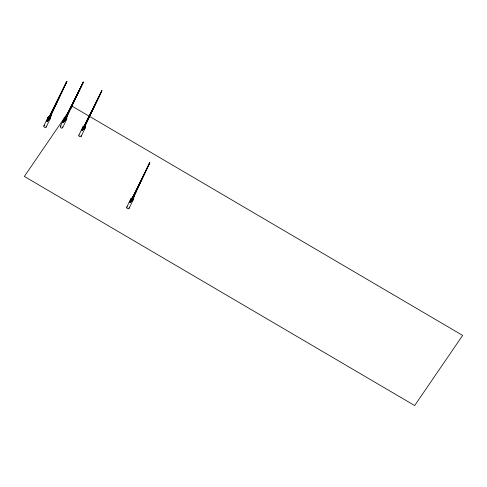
<?xml version="1.0" encoding="UTF-8"?>
<svg xmlns="http://www.w3.org/2000/svg" width="487" height="487" viewBox="0 0 487 487"><rect width="100%" height="100%" fill="white"/><g stroke="black" fill="none" stroke-linecap="round" stroke-linejoin="round"><path stroke-width="0.73" d="M50.429 115.955L50.064 117.349L48.992 118.913L50.38 115.924L47.014 121.105C47.336 118.554 48.846 116.332 51.111 115.109L66.853 81.451L47.014 121.105C49.388 119.991 50.782 117.653 51.111 115.109L49.905 116.539M66.53 117.957L66.896 116.563L66.439 116.296L64.363 118.883L62.884 122.505L83.32 82.06L66.342 117.848L62.884 122.505L66.214 116.716M85.061 126.632L85.432 125.238L84.969 124.97L84.33 126.2M130.553 200.096L132.866 196.998L133.328 197.265L132.963 198.659L131.886 200.23L134.01 196.425C133.681 198.964 132.287 201.308 129.907 202.415C130.236 199.865 131.746 197.643 134.01 196.425L133.097 199.39M85.188 127.296L84.129 128.927L82.011 130.388L82.9 127.557L83.971 125.993L84.501 125.944L83.253 127.771L85.018 124.995M50.198 118.073L51.111 115.109L50.338 116.241M85.432 125.238L83.989 128.203L85.237 126.376L85.444 126.851L84.373 128.422L82.011 130.388L82.9 127.557L84.373 128.422L84.129 128.927L83.368 128.483M133.28 197.241L132.768 198.55L133.341 198.885L132.269 200.449L129.907 202.415L130.796 199.585L132.269 200.449L132.026 200.954L131.265 200.51M84.872 126.523L101.85 90.734L82.011 130.388L85.383 125.214M132.695 196.845L130.802 201.265L149.752 162.761L133.389 197.485L136.22 191.695M66.896 116.563L65.459 119.528L66.701 117.702L66.664 118.688L66.701 117.702M43.854 125.932L47.872 117.592M47.653 118.779L48.974 116.703L49.504 117.02L47.014 121.105L49.37 119.138L50.441 117.568L49.686 117.124L48.499 118.919M48.968 117.805L49.881 115.906M46.186 127.028L50.204 118.682M60.321 126.547L64.339 118.201M64.12 119.388L65.441 117.318L66.908 118.177L65.593 120.252L63.48 121.713L64.363 118.883L65.836 119.747L63.48 121.713L83.32 82.06L70.359 108.985M65.964 117.27L65.197 117.824M64.966 119.528L62.884 122.505M66.475 117.063L69.714 110.33M62.653 127.637L66.67 119.291M78.857 135.222L82.875 126.876M82.656 128.063L83.971 125.993L84.507 126.303M83.612 127.978L83.502 128.203A1.284 0.944 25.7 0 0 85.042 128.184A1.284 0.944 25.7 0 0 84.89 126.876M83.971 127.089L84.884 125.189M85.006 125.737L101.85 90.734L82.011 130.388L82.954 129.341M85.237 126.376L85.201 127.363L85.444 126.851L84.683 126.407M81.189 136.311L85.201 127.965M126.754 207.249L130.772 198.903M132.781 197.223L129.907 202.415L130.851 201.368M129.085 208.339L133.097 199.993M65.075 119.303L63.48 121.713L65.264 119.412L83.32 82.06L70.225 108.905M50.161 115.675L66.853 81.451L49.875 117.233L51.111 115.109L50.417 116.235M66.299 116.959L68.588 112.26M84.835 125.634L101.85 90.734L83.801 128.087L85.115 125.603L84.701 125.36M133.054 196.992L135.678 191.622M137.31 188.268L149.752 162.761L132.768 198.55L134.01 196.425L133.207 197.375M49.747 116.101L48.432 118.585L66.853 81.451L48.797 118.804L50.112 116.32L49.704 116.076L48.256 118.481L49.972 115.687L49.704 116.076M65.264 119.412L66.585 116.929M83.435 127.874L84.75 125.39M132.914 197.022L131.332 199.901L149.752 162.761L131.697 200.114L129.907 202.415L130.65 201.338M133.012 197.631L131.697 200.114L132.415 199.073M66.482 116.32L64.722 119.096L65.435 118.049M47.75 120.021L47.014 121.105L47.896 118.274L49.37 119.138L49.126 119.644L48.365 119.199M64.156 120.764L63.48 121.713L64.418 120.666L65.593 120.252L66.652 118.621M47.689 120.149L47.014 121.105L47.951 120.058M82.011 130.388L82.687 129.439M129.907 202.415L130.924 200.985M48.73 117.209L49.68 116.369M131.624 198.526L132.58 197.685M83.727 126.498L84.257 126.456M66.171 116.685L66.628 116.959M64.832 119.808L65.593 120.252M132.598 197.387L133.061 197.661M66.354 118.201A1.284 0.944 25.7 0 1 66.555 119.467A1.284 0.944 25.7 0 1 65.112 119.607M64.552 119.181A1.284 0.944 25.7 0 1 64.4 118.097A1.284 0.944 25.7 0 1 65.52 117.763M81.067 135.453A1.284 0.944 25.7 0 1 80.751 136.701A1.284 0.944 25.7 0 1 79.101 136.238A1.284 0.944 25.7 0 1 79.138 134.905M83.082 127.856A1.284 0.944 25.7 0 1 82.918 126.797A1.284 0.944 25.7 0 1 83.977 126.425M62.573 126.839A1.284 0.944 25.7 0 1 62.001 128.087A1.284 0.944 25.7 0 1 60.339 127.217A1.284 0.944 25.7 0 1 61.125 126.072M46.021 126.103A1.284 0.944 25.7 0 1 45.644 127.454A1.284 0.944 25.7 0 1 43.915 126.693A1.284 0.944 25.7 0 1 44.585 125.469M49.887 117.592A1.284 0.944 25.7 0 1 50.021 118.919A1.284 0.944 25.7 0 1 48.432 118.877M48.085 118.566A1.284 0.944 25.7 0 1 47.921 117.513A1.284 0.944 25.7 0 1 48.974 117.136M129.092 207.73A1.284 0.944 25.7 0 1 128.355 208.801A1.284 0.944 25.7 0 1 126.803 207.986A1.284 0.944 25.7 0 1 127.338 206.805M132.732 198.854A1.284 0.944 25.7 0 1 133.006 200.145A1.284 0.944 25.7 0 1 131.545 200.309M131.033 199.938A1.284 0.944 25.7 0 1 130.802 198.854A1.284 0.944 25.7 0 1 131.874 198.453M72.332 106.306L24.35 176.44L414.668 405.549L462.65 335.415L72.332 106.306"/></g></svg>
